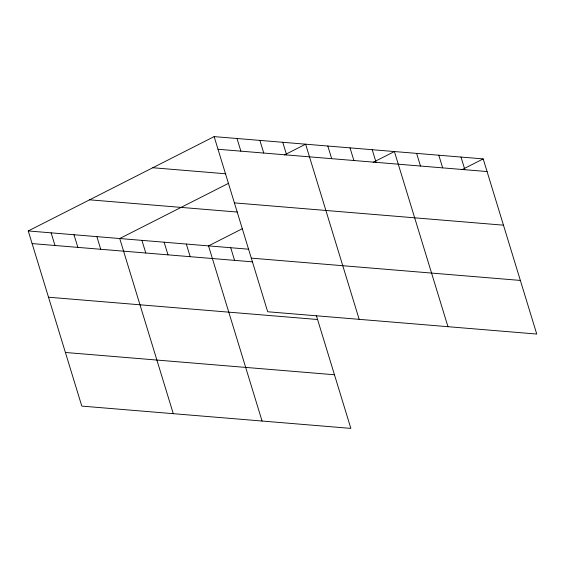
<?xml version="1.0" encoding="UTF-8"?>
<svg xmlns="http://www.w3.org/2000/svg" width="565" height="565" viewBox="0 0 565 565"><rect width="100%" height="100%" fill="white"/><g stroke="black" fill="none" stroke-linecap="round" stroke-linejoin="round"><path stroke-width="0.85" d="M316.287 315.319L350.858 428.39L81.798 406.101L28.25 230.951L214.142 136.61L483.202 158.899L536.75 334.049L267.69 311.76L214.142 136.61M228.67 183.244L119.731 238.529L173.278 413.679M284.386 154.965L305.623 144.188L359.171 319.338M242.336 228.719L208.52 245.881L262.068 421.031M373.175 162.317L394.412 151.547L447.96 326.697M461.965 169.677L483.202 158.899M218.005 149.259L487.065 171.548M152.797 167.741L225.809 173.787M234.404 202.884L503.464 225.174M89.595 199.819L237.42 212.066M28.25 230.951L248.642 249.207M251.298 258.134L520.358 280.424M32.113 243.593L252.513 261.849M48.512 297.218L317.572 319.507M65.406 352.475L334.459 374.764M461.005 157.063L464.868 169.705M438.807 155.22L442.67 167.869M416.61 153.383L420.473 166.032M372.215 149.704L376.078 162.353M350.018 147.868L353.881 160.509M327.82 146.031L331.683 158.673M282.754 142.295L286.617 154.937M259.879 140.403L263.749 153.044M237.01 138.503L240.881 151.152M230.718 247.717L234.581 260.366M186.323 244.045L190.186 256.687M164.125 242.201L167.989 254.85M141.928 240.365L145.791 253.014M96.862 236.629L100.725 249.278M73.987 234.736L77.857 247.385M51.118 232.844L54.989 245.485"/></g></svg>
